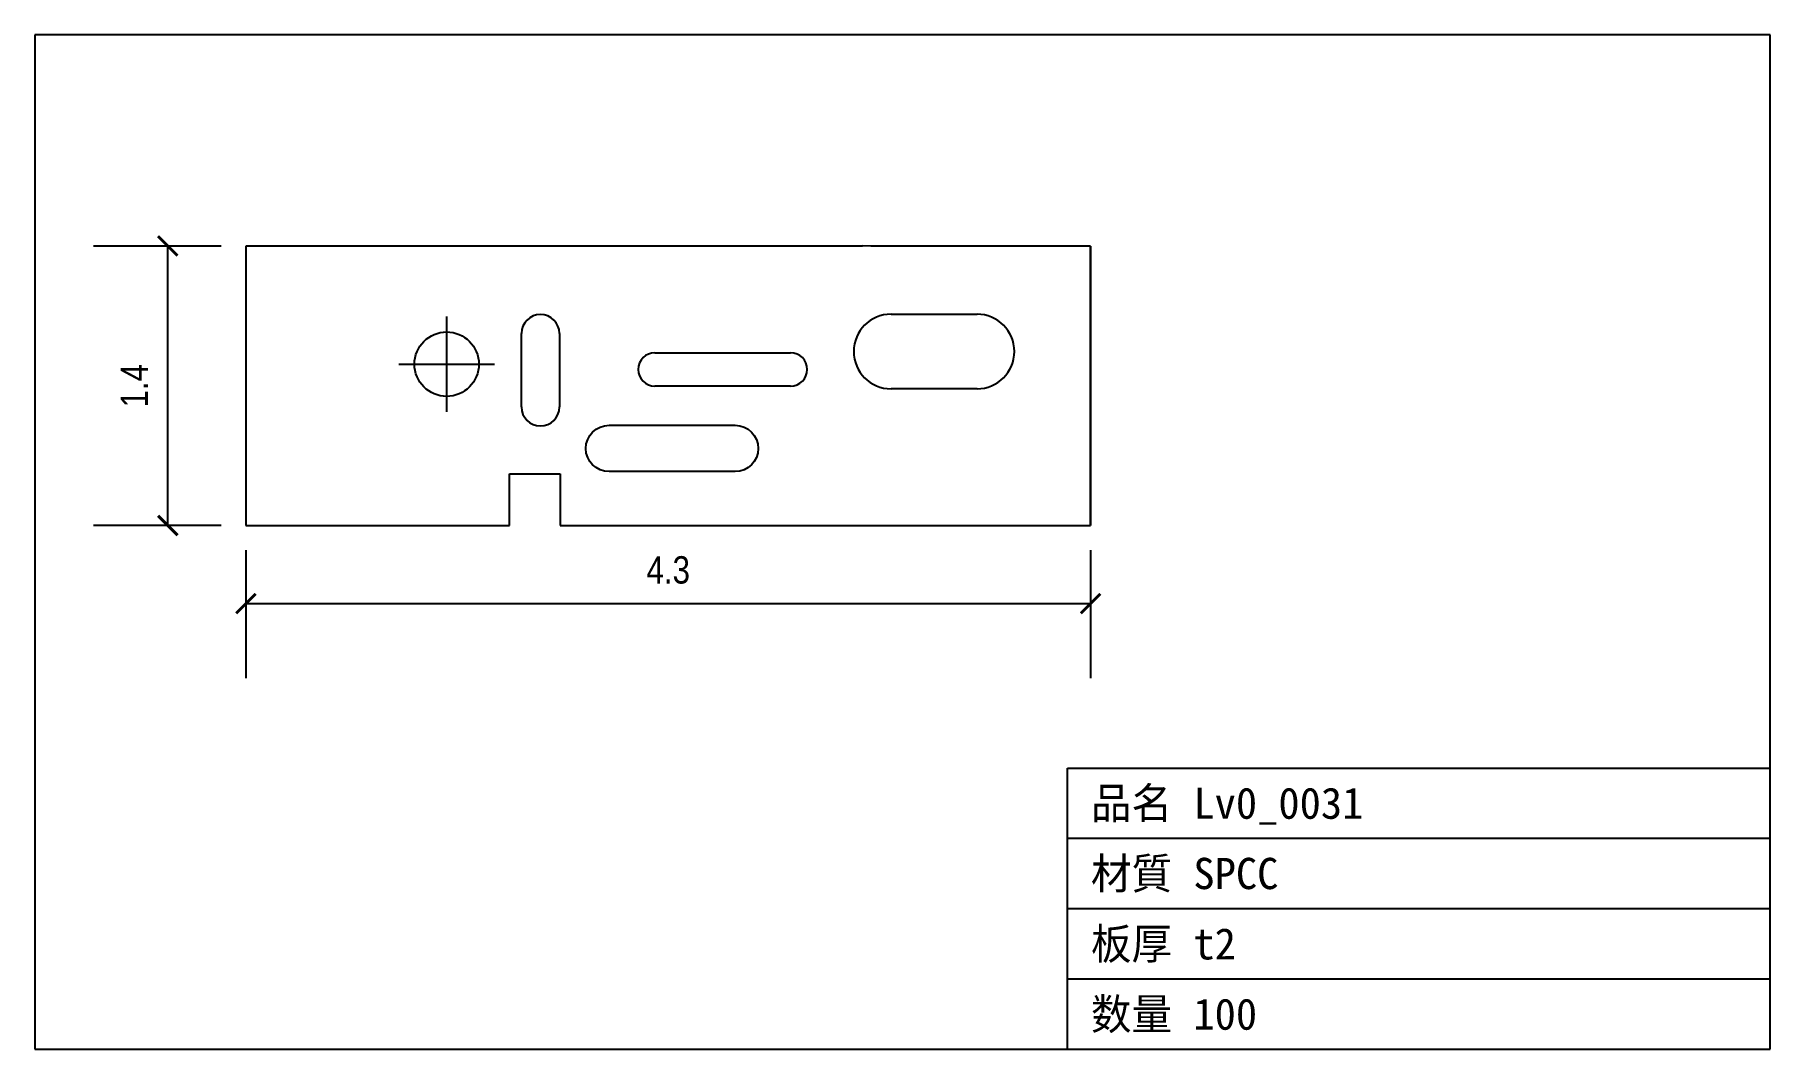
# Model space of a CAD drawing. Header units: inches. Extents: x -1.06 to 7.69, y -2.64 to 2.47.
import ezdxf

# ---------------------------------------------------------------- set-up
doc = ezdxf.new("R2010")
doc.units = ezdxf.units.IN
doc.linetypes.add('CENTER', pattern=[5.08, 3.175, -0.635, 0.635, -0.635])
for name, color, linetype in [('12', 7, 'Continuous'), ('14', 7, 'Continuous'), ('2', 7, 'Continuous'), ('4', 7, 'Continuous'), ('7', 7, 'Continuous')]:
    doc.layers.add(name, color=color, linetype=linetype)
doc.styles.add('OpenSansCondensed-Light', font='OpenSansCondensed-Light.ttf')
doc.dimstyles.new('EZDXF', dxfattribs={"dimtxt": 0.25, "dimasz": 0.175, "dimexe": 0.375, "dimexo": 0.125, "dimgap": 0.1, "dimtad": 1, "dimlfac": 100, "dimzin": 12, "dimdsep": 46, "dimtxsty": 'OpenSansCondensed-Light', "dimblk": 'ARCHTICK', "dimcen": 2.5, "dimazin": 3, "dimtfac": 0.5, "dimtmove": 2, "dimatfit": 3})

# ---------------------------------------------------------------- blocks, each defined once
blk = doc.blocks.new('_ARCHTICK')
at = {"color": 0, "linetype": 'BYBLOCK', "const_width": 0.15}
blk.add_lwpolyline([(-0.5, -0.5), (0.5, 0.5)], dxfattribs=at)

msp = doc.modelspace()

# ---------------------------------------------------------------- linework, layer by layer
at = {"layer": '14', "color": 7, "linetype": 'CONTINUOUS'}
for p, q in [((7.6856, 2.4728), (-1.0647, 2.4728)), ((-1.0647, 2.4728), (-1.0647, -2.6395)), ((7.6856, -2.6395), (7.6856, 2.4728)), ((4.1423, -2.6395), (4.1423, -1.2222)), ((4.1423, -1.2222), (7.6856, -1.2222)), ((4.1423, -1.5765), (7.6856, -1.5765)), ((4.1423, -1.9308), (7.6856, -1.9308)), ((4.1423, -2.2851), (7.6856, -2.2851)), ((-1.0647, -2.6395), (7.6856, -2.6395))]:
    msp.add_line(p, q, dxfattribs=at)
at = {"layer": '2', "color": 7, "linetype": 'CONTINUOUS'}
for p, q in [((3.1085, 1.4082), (0, 1.4082)), ((0, 1.4082), (0.0001, -0.0001)), ((3.15, 1.4082), (3.1085, 1.4083)), ((4.2587, 1.4082), (3.15, 1.4082)), ((4.2587, 1.0814), (4.2587, 1.4082)), ((4.2587, 1.4082), (4.2587, 0)), ((3.2526, 1.0647), (3.6864, 1.0647)), ((4.2587, 0), (4.2586, 1.0814)), ((1.3893, 0.7445), (1.3893, 0.9674)), ((1.5811, 0.9674), (1.5811, 0.5973)), ((2.0621, 0.8704), (2.746, 0.8704)), ((1.3893, 0.6959), (1.3892, 0.7446)), ((2.746, 0.7023), (2.0621, 0.7023)), ((1.3893, 0.5973), (1.3893, 0.6959)), ((3.6864, 0.6887), (3.2526, 0.6887)), ((1.3298, 0), (1.3298, 0.2599)), ((1.3298, 0.2599), (1.5851, 0.2599)), ((1.5851, 0.2599), (1.5851, 0)), ((0, 0), (0.3619, 0)), ((0.3617, 0), (0.5172, 0)), ((0.5172, 0), (0.5636, 0)), ((0.5636, 0), (1.3298, 0)), ((1.5851, 0), (4.2587, 0))]:
    msp.add_line(p, q, dxfattribs=at)
msp.add_lwpolyline([(1.8309, 0.5051), (2.4663, 0.5051, -1), (2.4663, 0.2713), (1.8309, 0.2713, -1)], format="xyb", close=True, dxfattribs=at)
msp.add_circle((1.0123, 0.8128), 0.1622, dxfattribs=at)
for centre, radius, start, end in [((1.4852, 0.9674), 0.0959, 0, 180), ((3.2526, 0.8767), 0.188, 90, -90), ((3.6864, 0.8767), 0.188, -90, 90), ((2.0621, 0.7864), 0.0841, 90, -90), ((2.746, 0.7864), 0.0841, -90, 90), ((1.4852, 0.5973), 0.0959, 180, 0)]:
    msp.add_arc(centre, radius, start, end, dxfattribs=at)
at = {"layer": '4', "color": 1, "linetype": 'CENTER'}
for p, q in [((1.0123, 0.5718), (1.0123, 1.0537)), ((0.7714, 0.8128), (1.2533, 0.8128))]:
    msp.add_line(p, q, dxfattribs=at)

# ---------------------------------------------------------------- texts
at = {"layer": '12', "color": 2}
for s, p in [('品名 Lv0_0031', (4.2604, -1.4781)), ('材質 SPCC', (4.2604, -1.8324)), ('板厚 t2', (4.2604, -2.1867)), ('数量 100', (4.2604, -2.541))]:
    msp.add_text(s, height=0.15748, dxfattribs=at).set_placement(p)

# ---------------------------------------------------------------- dimensions: what is measured, and where the dimension line sits
at = {"layer": '7', "color": 8}
msp.add_linear_dim(base=(-0.3937, 0), p1=(0, 0), p2=(0, 1.4082), angle=90, dimstyle='EZDXF', override={"dimtxt": 0.137795, "dimasz": 0.098425, "dimdec": 1, "dimlfac": 1}, dxfattribs=at).render()
msp.add_linear_dim(base=(0, -0.3937), p1=(0, 0), p2=(4.2587, 0), dimstyle='EZDXF', override={"dimtxt": 0.137795, "dimasz": 0.098425, "dimdec": 1, "dimlfac": 1}, dxfattribs=at).render()

doc.saveas('drawing.dxf')
